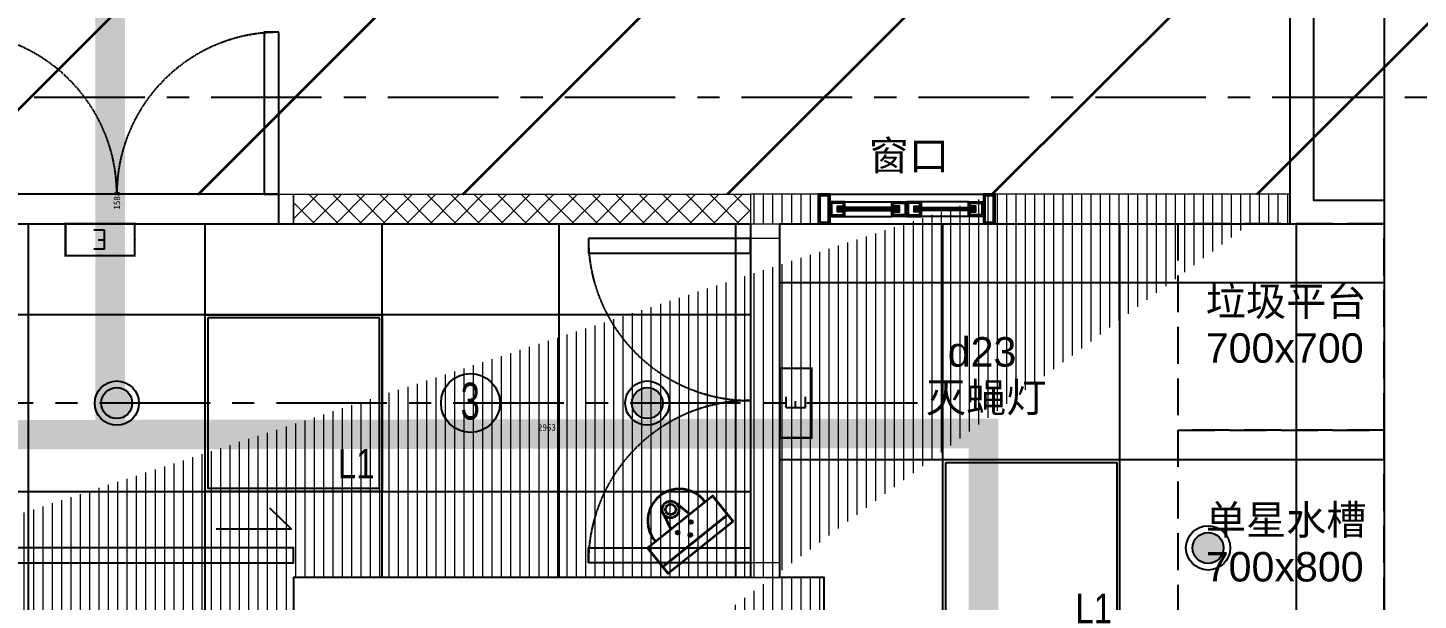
# Model space of a CAD drawing. Header units: millimetres. Extents: x -6033 to 120673, y -816267322945 to 90533.
# Drawn here: x 85578 to 90295, y 69513 to 71455 of the extents above; entities that cross this region are included whole.
import ezdxf
from ezdxf.enums import TextEntityAlignment as Align

# ---------------------------------------------------------------- set-up
doc = ezdxf.new("R2010")
doc.units = ezdxf.units.MM
for name, pattern in [('Hidden', [7.14375, 4.7625, -2.38125]), ('I-AR$0$CENTER', [2, 1.25, -0.25, 0.25, -0.25]), ('I-CEILING$0$CENTER', [2, 1.25, -0.25, 0.25, -0.25]), ('I-PLAN$0$ACAD_ISO02W100', [15, 12, -3]), ('I-PLAN$0$DASH', [0.35, 0.25, -0.1])]:
    doc.linetypes.add(name, pattern=pattern)
for name, color, linetype in [('I-AR$0$D-BASE-INTWALL', 1, 'Continuous'), ('I-AR$0$D-BASE-WALL', 4, 'Continuous'), ('I-CEILING$0$0-LIGHT-RC', 1, 'Continuous'), ('I-CEILING$0$0-LIGHT-TXT', 90, 'Continuous'), ('I-CEILING$0$EQUIP_喷头', 90, 'Continuous'), ('I-CEILING$0$I-GRID', 252, 'I-CEILING$0$CENTER'), ('I-CEILING$0$I-RCP', 2, 'Continuous'), ('I-CEILING$0$I-RCP-AIR', 64, 'Continuous'), ('I-CEILING$0$I-RCP-REF', 3, 'Continuous'), ('I-CEILING$0$RC-Hatch【天花填充】', 251, 'Continuous'), ('I-PLAN$0$I-PL-DOOR', 2, 'Continuous'), ('I-PLAN$0$I-PL-FURN', 1, 'I-PLAN$0$DASH'), ('I-PLAN$0$I—平面—门', 1, 'Continuous'), ('I-PLAN$0$L-ELEV-MARK', 253, 'Continuous'), ('RC-Text【天花文字】', 2, 'Continuous'), ('流线', 10, 'Continuous')]:
    doc.layers.add(name, color=color, linetype=linetype)
for name, color, linetype, lineweight in [('I-AR$0$GZET_COL_GRID_1-200_轴线', 8, 'I-AR$0$CENTER', 25), ('I-AR$0$I-SCOPE', 252, 'Continuous', 35), ('I-CEILING$0$_ACM-A-DETL', 7, 'Continuous', 9), ('I-CEILING$0$_ACM-E-EQMT-SECT', 3, 'Continuous', 35), ('I-PLAN$0$_ACM-A-WALL-HACH', 251, 'Continuous', 9), ('I-PLAN$0$I-PL-WALL-FHINISH', 73, 'Continuous', 13), ('I-PLAN$0$I-WALL', 6, 'Continuous', 13)]:
    doc.layers.add(name, color=color, linetype=linetype, lineweight=lineweight)
doc.styles.add('I-CEILING$0$1层应急疏散照明平面图$0$_TEL_DIM', font='SIMPLEX', dxfattribs={"width": 0.8, "height": 3.5, "bigfont": 'HZTXT'})
doc.styles.add('I-CEILING$0$_TEL_ATTDEF', font='GBENOR', dxfattribs={"width": 0.8, "height": 3, "bigfont": 'GBCBIG'})
doc.styles.add('I-CEILING$0$hztxt', font='ROS.shx', dxfattribs={"width": 0.7, "bigfont": 'HZTXT.shx'})
doc.styles.add('I-CEILING$0$I-CEILING$0$ar', font='arial.ttf', dxfattribs={"width": 0.8})
doc.styles.add('I-CEILING$0$黑体', font='simhei.ttf', dxfattribs={"height": 600})
doc.styles.add('I-PLAN$0$Arial', font='ARIALUNI.ttf')
doc.styles.add('文字', font='SimSun.ttf', dxfattribs={"width": 0.95})
pattern_1 = [(135.545657, (-1830, -52.47619), (-539.999994128, 530.00000522), [7.07139, -1477.92019]), (45, (-1840, -52.476), (20, 10), [7.00372, -21.28055]), (135.545657, (-1840, -52.47619), (-539.999994128, 530.00000522), [7.07139, -1477.92019]), (45, (-1850, -52.476), (20, 10), [7.00372, -21.28055])]

# ---------------------------------------------------------------- blocks, each defined once
blk = doc.blocks.new('I-AR$0$海龙_1211170131')
at = {"layer": 'I-AR$0$GZET_COL_GRID_1-200_轴线', "ltscale": 300}
blk.add_line((-2225, 70995), (116415, 70995), dxfattribs=at)
blk = doc.blocks.new('I-AR')
at = {"layer": 'I-AR$0$I-SCOPE'}
h = blk.add_hatch(dxfattribs=at)
h.set_pattern_fill('ANSI31', color=256, scale=200)
h.paths.add_polyline_path([(63300, 72640), (66630, 72640), (66630, 70889.4), (90600, 70890), (90600, 66390), (96650, 66390), (96650, 24876.4), (18340, 24876.4), (18340, 66390), (48090, 66390), (48090, 72640), (51400, 72640), (51400, 72649.9), (52869.5, 72649.9), (52869.5, 72640), (55240, 72640), (55240, 72790), (59460, 72790), (59460, 72640), (61830.5, 72640), (61830.5, 72649.9), (63300, 72649.9)], flags=16)
h.paths.add_polyline_path([(7330, 0), (7330, -1770), (11180, -1770), (11180, 0), (18450, 0), (18450, 2900), (27550, 2900), (27550, 18090), (37037.3, 18090), (37037.3, 17350), (96200, 17350), (96200, 18120), (114640, 18120), (114640, 84500), (0, 84500), (0, 0)])
at = {"layer": 'I-AR$0$D-BASE-INTWALL'}
blk.add_lwpolyline([(90180, 71650), (89860, 71650), (89860, 70790), (90180, 70790)], dxfattribs=at)
at = {"layer": 'I-AR$0$D-BASE-WALL'}
blk.add_line((90180, 73760), (90180, 66390), dxfattribs=at)
blk.add_lwpolyline([(90180, 71570), (89940, 71570), (89940, 70870), (90180, 70870)], dxfattribs=at)
at = {"layer": 'I-AR$0$GZET_COL_GRID_1-200_轴线'}
blk.add_blockref('I-AR$0$海龙_1211170131', (225, 225), dxfattribs=at)
blk = doc.blocks.new('I-PLAN$0$A$Cb0921e6b')
at = {"layer": 'I-PLAN$0$I-PL-WALL-FHINISH'}
for points in [[(0, 0), (50, 0), (50, 100), (0, 100)], [(1200, 0), (1150, 0), (1150, 100), (1200, 100)]]:
    blk.add_lwpolyline(points, close=True, dxfattribs=at)
at = {"layer": 'I-PLAN$0$I—平面—门'}
for points in [[(50, 650), (100, 650), (100, 100), (50, 100)], [(1150, 650), (1100, 650), (1100, 100), (1150, 100)]]:
    blk.add_lwpolyline(points, close=True, dxfattribs=at)
at = {"layer": 'I-PLAN$0$I—平面—门', "color": 252, "linetype": 'I-PLAN$0$DASH', "ltscale": 5}
for centre, start, end in [((50, 100), 0, 90), ((1150, 100), 90, 180)]:
    blk.add_arc(centre, 550, start, end, dxfattribs=at)
blk = doc.blocks.new('I-PLAN$0$K_0106232260')
at = {"layer": 'I-PLAN$0$I-PL-FURN', "linetype": 'ByBlock', "ltscale": 62}
h = blk.add_hatch(dxfattribs=at)
h.set_pattern_fill('玻璃截面', color=8, scale=10)
h.set_pattern_definition(pattern_1)
h.paths.add_polyline_path([(-224, -55), (-36, -55), (-35, -54), (-35, -46), (-36, -45), (-224, -45), (-225, -46), (-225, -54)])
h = blk.add_hatch(dxfattribs=at)
h.set_pattern_fill('玻璃截面', color=8, scale=10)
h.set_pattern_definition(pattern_1)
h.paths.add_polyline_path([(224, -55), (36, -55), (35, -54), (35, -46), (36, -45), (224, -45), (225, -46), (225, -54)])
at = {"layer": 'I-PLAN$0$I-PL-FURN', "color": 8, "linetype": 'ByBlock', "ltscale": 62}
for p, q in [((-260, 0), (260, 0)), ((-225, -55), (-230, -45)), ((-230, -55), (-225, -45)), ((-225, -46), (-35, -46)), ((-210, -25), (-50, -25)), ((-30, -55), (-35, -45)), ((-35, -55), (-30, -45)), ((30, -55), (35, -45)), ((35, -55), (30, -45)), ((225, -46), (35, -46)), ((210, -25), (50, -25)), ((225, -55), (230, -45)), ((230, -55), (225, -45)), ((-225, -54), (-35, -54)), ((-210, -75), (-50, -75)), ((225, -54), (35, -54)), ((210, -75), (50, -75)), ((-260, -100), (260, -100))]:
    blk.add_line(p, q, dxfattribs=at)
for points in [[(-300, -100), (-260, -100), (-260, 0), (-300, 0)], [(-295, -95), (-265, -95), (-265, -5), (-295, -5)], [(-260, -75), (-210, -75), (-210, -55), (-230, -55), (-230, -45), (-210, -45), (-210, -25), (-260, -25)], [(-255, -70), (-215, -70), (-215, -60), (-235, -60), (-235, -40), (-215, -40), (-215, -30), (-255, -30)], [(-230, -55), (-225, -55), (-225, -45), (-230, -45)], [(-224, -55), (-36, -55), (-35, -54), (-35, -46), (-36, -45), (-224, -45), (-225, -46), (-225, -54)], [(0, -75), (-50, -75), (-50, -55), (-30, -55), (-30, -45), (-50, -45), (-50, -25), (0, -25)], [(-5, -70), (-45, -70), (-45, -60), (-25, -60), (-25, -40), (-45, -40), (-45, -30), (-5, -30)], [(-30, -55), (-35, -55), (-35, -45), (-30, -45)], [(0, -75), (50, -75), (50, -55), (30, -55), (30, -45), (50, -45), (50, -25), (0, -25)], [(5, -70), (45, -70), (45, -60), (25, -60), (25, -40), (45, -40), (45, -30), (5, -30)], [(30, -55), (35, -55), (35, -45), (30, -45)], [(224, -55), (36, -55), (35, -54), (35, -46), (36, -45), (224, -45), (225, -46), (225, -54)], [(260, -75), (210, -75), (210, -55), (230, -55), (230, -45), (210, -45), (210, -25), (260, -25)], [(255, -70), (215, -70), (215, -60), (235, -60), (235, -40), (215, -40), (215, -30), (255, -30)], [(230, -55), (225, -55), (225, -45), (230, -45)], [(260, -100), (300, -100), (300, 0), (260, 0)], [(265, -95), (295, -95), (295, -5), (265, -5)]]:
    blk.add_lwpolyline(points, close=True, dxfattribs=at)
blk = doc.blocks.new('I-PLAN')
at = {"layer": 'I-PLAN$0$_ACM-A-WALL-HACH'}
h = blk.add_hatch(dxfattribs=at)
h.set_pattern_fill('ANSI31', color=256, scale=10, angle=45)
h.paths.add_polyline_path([(88260, 70790), (88260, 70890), (88030, 70890), (88030, 70790), (88230, 70790)], flags=17)
h.paths.add_polyline_path([(79671.5, 69390), (78155, 69390), (78155, 68990), (77955, 68990), (77955, 69590), (79671.5, 69590)], flags=17)
h.paths.add_polyline_path([(80271.5, 69390), (80271.5, 69590), (80780, 69590), (80780, 68990), (80580, 68990), (80580, 69390)], flags=17)
h.paths.add_polyline_path([(74580, 69590), (73930, 69590), (73930, 69390), (74580, 69390)])
h.paths.add_polyline_path([(68780, 69590), (69430, 69590), (69430, 69390), (68780, 69390)])
h.paths.add_polyline_path([(87280, 66490), (87480, 66490), (87480, 66390), (87280, 66390)])
h.paths.add_polyline_path([(82180, 68990), (82180, 69390), (84230, 69390), (84230, 66490), (84430, 66490), (84430, 69390), (85280, 69390), (85280, 69590), (81980, 69590), (81980, 68990)])
h.paths.add_polyline_path([(87480, 67390), (87480, 69390), (88280, 69390), (88280, 69590), (88080, 69590), (86480, 69590), (86480, 69390), (87280, 69390), (87280, 67390)], flags=17)
h.paths.add_polyline_path([(72130, 68170), (72130, 66490), (72330, 66490), (72330, 67870), (73130, 67870), (73130, 68070), (72330, 68070), (72330, 68170)])
h.paths.add_polyline_path([(71230, 68170), (71230, 66390), (71030, 66390), (71030, 67870), (70230, 67870), (70230, 68070), (71030, 68070), (71030, 68170)])
h.paths.add_polyline_path([(72130, 69070), (72330, 69070), (72330, 69390), (73030, 69390), (73030, 69590), (72130, 69590)])
h.paths.add_polyline_path([(71230, 69070), (71030, 69070), (71030, 69390), (70330, 69390), (70330, 69590), (71230, 69590)])
h.paths.add_polyline_path([(67800, 69490), (67830, 69490), (67830, 69590), (67800, 69590)], flags=17)
h.paths.add_polyline_path([(76755, 69590), (75180, 69590), (75180, 69390), (75330, 69390), (75330, 66390), (75530, 66390), (75530, 69390), (76555, 69390), (76555, 68990), (76755, 68990)])
h.paths.add_polyline_path([(68180, 69590), (68180, 69390), (68030, 69390), (68030, 66520), (67780, 66520), (67780, 66390), (67400, 66390), (67400, 66720), (67830, 66720), (67830, 69590)])
edge = h.paths.add_edge_path()
edge.add_line((89860, 70890), (88860, 70890))
edge.add_line((75530, 66520), (84230, 66520))
edge.add_line((75530, 66720), (84230, 66720))
h = blk.add_hatch(dxfattribs=at)
h.set_pattern_fill('多孔材料', color=256, scale=20, pattern_type=2)
h.set_pattern_definition([(45, (205307.41, 63794.31), (-40.00004, 40.00004), []), (135, (205307.41, 63794.31), (-40.00004, -40.00004), [])])
h.paths.add_polyline_path([(88030, 70790), (86480, 70790), (86480, 70890), (88030, 70890)])
h = blk.add_hatch(dxfattribs=at)
h.set_pattern_fill('ANSI31', color=256, scale=10, angle=45)
edge = h.paths.add_edge_path()
edge.add_line((89860, 70890), (88860, 70890))
edge.add_line((88860, 70890), (88860, 70790))
edge.add_line((88860, 70790), (89860, 70790))
edge.add_line((89860, 70790), (89860, 70890))
at = {"layer": 'I-PLAN$0$I-PL-DOOR'}
blk.add_lwpolyline([(86217, 69755.1), (86471.7, 69755.1), (86399.8, 69824.6)], dxfattribs=at)
blk.add_lwpolyline([(85280, 69640), (86480, 69640), (86480, 69690), (85280, 69690)], close=True, dxfattribs=at)
at = {"layer": 'I-PLAN$0$I-PL-FURN', "ltscale": 500}
for points in [[(89480, 70790), (89480, 70090), (90180, 70090), (90180, 70790)], [(89480, 70090), (89480, 69290), (90180, 69290), (90180, 70090)]]:
    blk.add_lwpolyline(points, close=True, dxfattribs=at)
at = {"layer": 'I-PLAN$0$I-WALL'}
for points in [[(88030, 70790), (86480, 70790), (86480, 70890), (88030, 70890)], [(87480, 67390), (87480, 69390), (88280, 69390), (88280, 69590), (88080, 69590), (88080, 69590), (86480, 69590), (86480, 69390), (87280, 69390), (87280, 67390)]]:
    blk.add_lwpolyline(points, close=True, dxfattribs=at)
for points in [[(88260, 70790), (88260, 70890), (88030, 70890), (88030, 70790), (88230, 70790), (88230, 70790), (88260, 70790)], [(89860, 70890), (88860, 70890), (88860, 70790), (89860, 70790), (89860, 70890)]]:
    blk.add_lwpolyline(points, dxfattribs=at)
at = {"layer": 'I-PLAN$0$I-PL-FURN', "linetype": 'ByBlock'}
blk.add_blockref('I-PLAN$0$K_0106232260', (88560, 70890), dxfattribs=at)
at = {"layer": 'I-PLAN$0$L-ELEV-MARK'}
blk.add_blockref('I-PLAN$0$A$Cb0921e6b', (85280, 70790), dxfattribs=at)
at = {"layer": 'I-PLAN$0$L-ELEV-MARK', "rotation": 90}
blk.add_blockref('I-PLAN$0$A$Cb0921e6b', (88130, 69590), dxfattribs=at)
at = {"layer": 'I-PLAN$0$I-PL-FURN', "linetype": 'I-PLAN$0$ACAD_ISO02W100', "char_height": 100, "attachment_point": 1, "style": 'I-PLAN$0$Arial'}
for s, insert, width in [('{\\fArial Unicode MS|b0|i0|c134|p34;窗口}', (88431.2, 71071.8), 151170.167), ('{\\fArial Unicode MS|b0|i0|c134|p34;垃圾平台}', (89574.5, 70577.7), 151170.167), ('{\\fArial Unicode MS|b0|i0|c134|p34;d23\\P}', (88699.2, 70405.3), 302840.333), ('{\\fArial Unicode MS|b0|i0|c134|p34;700x700}', (89574.5, 70418.5), 151170.167), ('灭蝇灯', (88624.8, 70250.7), 151170.167), ('{\\fArial Unicode MS|b0|i0|c134|p34;单星水槽}', (89574.5, 69835.3), 151170.167), ('{\\fArial Unicode MS|b0|i0|c134|p34;700x800}', (89574.5, 69676.2), 151170.167)]:
    blk.add_mtext(s, dxfattribs=dict(at, insert=insert, width=width))
blk = doc.blocks.new('I-CEILING$0$A$C9c5a774d')
at = {"layer": 'I-CEILING$0$0-LIGHT-RC'}
for points in [[(0, 600), (600, 600), (600, 0), (0, 0)], [(10, 590), (590, 590), (590, 10), (10, 10)]]:
    blk.add_lwpolyline(points, close=True, dxfattribs=at)
at = {"layer": 'I-CEILING$0$0-LIGHT-TXT', "style": 'I-CEILING$0$I-CEILING$0$ar', "width": 0.8}
blk.add_text('L1', height=100, dxfattribs=at).set_placement((449.9, 44.6))
blk = doc.blocks.new('*U498')
blk.add_blockref('I-CEILING$0$A$C9c5a774d', (-300, -300))
blk = doc.blocks.new('*U499')
at = {"layer": 'I-CEILING$0$I-RCP', "color": 0, "linetype": 'ByBlock', "lineweight": -2, "transparency": 16777216}
blk.add_blockref('*U498', (16800, 0), dxfattribs=at)
blk = doc.blocks.new('I-CEILING$0$A$C81734cc7')
at = {"layer": 'I-CEILING$0$_ACM-A-DETL'}
h = blk.add_hatch(color=256, dxfattribs=at)
edge = h.paths.add_edge_path()
edge.add_arc((0, 0), 52.5, 0, 360)
for radius in [75, 52.5]:
    blk.add_circle((0, 0), radius)
blk = doc.blocks.new('I-CEILING$0$$equip_U$00000441(DESKTOP-CO1PE1H)')
blk.add_circle((0, 0), 0.4)
at = {"color": 1, "style": 'I-CEILING$0$hztxt', "width": 0.7}
blk.add_text('3', height=0.5, dxfattribs=at).set_placement((-0.003, 0.027), align=Align.MIDDLE)
blk = doc.blocks.new('I-CEILING$0$1层应急疏散照明平面图$0$$equip$00002534')
for p, q in [((-0.72, 0.66), (-0.72, 0)), ((0.72, 0.66), (-0.72, 0.66)), ((0.72, 0), (0.72, 0.66)), ((-0.72, 0), (0.72, 0))]:
    blk.add_line(p, q)
at = {"const_width": 0.04}
blk.add_lwpolyline([(-0.72, 0.66), (-0.72, 0), (0.72, 0), (0.72, 0.66), (-0.72, 0.66), (-0.72, 0)], dxfattribs=at)
for p in [(0, 0.66), (-0.72, 0.33), (0.72, 0.33), (0, 0)]:
    blk.add_point(p)
at = {"color": 7, "style": 'I-CEILING$0$1层应急疏散照明平面图$0$_TEL_DIM'}
blk.add_attdef('$TEXT$', text='', height=0.4, dxfattribs=at).set_placement((0, 0.33), align=Align.MIDDLE_CENTER)
at = {"color": 7, "style": 'I-CEILING$0$1层应急疏散照明平面图$0$_TEL_DIM', "flags": 1}
blk.add_attdef('A', text='', height=0.00002, dxfattribs=at).set_placement((0, 0), align=Align.MIDDLE_CENTER)
blk = doc.blocks.new('I-CEILING$0$彩色半球摄像机')
for points in [[(-3.5, 14.8, 1), (7.2, 14.8, 1)], [(-32.5, -18.6, 1), (-21.8, -18.5, 1)], [(25.5, -18.6, 1), (36.2, -18.5, 1)]]:
    blk.add_hatch(color=256).paths.add_polyline_path(points)
for p, q in [((-139.3, 40.6), (142.9, 40.6)), ((-27.5, -100.9), (-40.5, -42)), ((28.2, -100.9), (41.2, -42))]:
    blk.add_line(p, q)
blk.add_lwpolyline([(-139.3, 69.8), (142.9, 69.8), (142.9, -42), (-139.3, -42)], close=True)
for centre, radius in [((1.8, 14.8), 5.37), ((-27.2, -18.5), 5.37), ((30.8, -18.5), 5.37), ((0.3, -94.7), 28.5), ((0.3, -94.7), 17.8)]:
    blk.add_circle(centre, radius)
blk.add_arc((0.3, -46.1), 107.7, 177.807, 2.193)
blk = doc.blocks.new('I-CEILING')
at = {"layer": 'I-CEILING$0$RC-Hatch【天花填充】'}
h = blk.add_hatch(dxfattribs=at)
h.set_pattern_fill('_USER', color=256, scale=600, double=1, pattern_type=0)
h.set_pattern_definition([(0, (81980, 70481.47), (0, 600), []), (90, (81980, 70481.47), (-600, 4e-14), [])])
h.paths.add_polyline_path([(84430, 69390), (85280, 69390), (85280, 69590), (81980, 69590), (81980, 69090), (80780, 69090), (80780, 69590), (77955, 69590), (77955, 69090), (76755, 69090), (76755, 69590), (66630, 69590), (66630, 70790), (88030, 70790), (88030, 69590), (86480, 69590), (86480, 69390), (87280, 69390), (87280, 66390), (85430, 66390), (85430, 66490), (84430, 66490)])
h = blk.add_hatch(dxfattribs=at)
h.set_pattern_fill('_USER', color=256, scale=600, double=1, pattern_type=0)
h.set_pattern_definition([(0, (88682.5, 69390), (0, 600), []), (90, (88682.5, 69390), (-600, 4e-14), [])])
h.paths.add_polyline_path([(89390, 66390), (87480, 66390), (87480, 69390), (88280, 69390), (88280, 69590), (88130, 69590), (88130, 70790), (90180, 70790), (90180, 66490), (89390, 66490)])
at = {"layer": 'I-CEILING$0$I-GRID', "ltscale": 300}
blk.add_lwpolyline([(88596.6, 70181.5), (66425.5, 70181.5)], dxfattribs=at)
at = {"layer": 'I-CEILING$0$I-RCP'}
blk.add_lwpolyline([(86430, 70890), (85330, 70890), (85330, 70790), (86430, 70790)], close=True, dxfattribs=at)
blk.add_lwpolyline([(84430, 69390), (85280, 69390), (85280, 69590), (81980, 69590), (81980, 69090), (80780, 69090), (80780, 69590), (77955, 69590), (77955, 69090), (76755, 69090), (76755, 69590), (66630, 69590), (66630, 70790), (88030, 70790), (88030, 69590), (86480, 69590), (86480, 69390), (87280, 69390), (87280, 66390), (85430, 66390), (85430, 66490), (84430, 66490), (84430, 69390)], dxfattribs=at)
blk.add_blockref('I-CEILING$0$A$C9c5a774d', (88682.5, 69390))
at = {"layer": 'I-CEILING$0$EQUIP_喷头'}
for p in [(85880, 70181.5), (87680, 70181.5), (89582.5, 69690)]:
    blk.add_blockref('I-CEILING$0$A$C81734cc7', p, dxfattribs=at)
at = {"layer": 'I-CEILING$0$I-RCP'}
blk.add_blockref('*U499', (69680, 70181.5), dxfattribs=at)
at = {"layer": 'I-CEILING$0$I-RCP-REF', "linetype": 'Continuous'}
ref = blk.add_blockref('I-CEILING$0$1层应急疏散照明平面图$0$$equip$00002534', (85823.3, 70682.1), dxfattribs=dict(at, xscale=163.5000000000001, yscale=163.5000000000001, zscale=163.5000000000001))
ref.add_attrib('$TEXT$', 'E', dxfattribs={"layer": 'I-CEILING$0$0-LIGHT-RC', "color": 7, "height": 65.4, "rotation": 180, "style": 'I-CEILING$0$1层应急疏散照明平面图$0$_TEL_DIM'}).set_placement((85823.3, 70736), align=Align.MIDDLE_CENTER)
ref = blk.add_blockref('I-CEILING$0$1层应急疏散照明平面图$0$$equip$00002534', (88130, 70181.5), dxfattribs=dict(at, xscale=163.5000000000001, yscale=163.5000000000001, zscale=163.5000000000001, rotation=270))
ref.add_attrib('$TEXT$', 'E', dxfattribs={"layer": 'I-CEILING$0$0-LIGHT-RC', "color": 7, "height": 65.4, "rotation": 90, "style": 'I-CEILING$0$1层应急疏散照明平面图$0$_TEL_DIM'}).set_placement((88184, 70181.5), align=Align.MIDDLE_CENTER)
at = {"layer": 'I-CEILING$0$I-RCP-REF', "color": 1, "linetype": 'Continuous'}
ref = blk.add_blockref('I-CEILING$0$$equip_U$00000441(DESKTOP-CO1PE1H)', (87080, 70181.5), dxfattribs=dict(at, xscale=249.9999999999999, yscale=249.9999999999999, zscale=249.9999999999999))
ref.add_attrib('$TEXT$', 'REMARK', dxfattribs={"layer": 'I-CEILING$0$0-LIGHT-RC', "color": 7, "height": 0.005, "style": 'I-CEILING$0$_TEL_ATTDEF'}).set_placement((87080, 70181.5), align=Align.MIDDLE_CENTER)
at = {"layer": 'I-CEILING$0$I-RCP-AIR', "style": 'I-CEILING$0$黑体'}
for tag, p in [('R', (61966.4, 71748.9)), ('R', (61966.4, 66925.2)), ('R', (51736.1, 63924.8)), ('R', (62976.1, 63924.8)), ('S', (56433.6, 63065))]:
    blk.add_attdef(tag, text='', height=100, dxfattribs=at).set_placement(p, align=Align.MIDDLE_CENTER)
at = {"layer": 'I-CEILING$0$_ACM-E-EQMT-SECT', "rotation": 218.7470640975275}
blk.add_blockref('I-CEILING$0$彩色半球摄像机', (87818.4, 69746.8), dxfattribs=at)
at = {"layer": 'I-CEILING$0$I-RCP'}
blk.add_lwpolyline([(89390, 66390), (87480, 66390), (87480, 69390), (88280, 69390), (88280, 69590), (88130, 69590), (88130, 70790), (90180, 70790), (90180, 66490), (89390, 66490)], close=True, dxfattribs=at)

msp = doc.modelspace()

# ---------------------------------------------------------------- linework, layer by layer
at = {"layer": '流线', "color": 3, "linetype": 'Hidden', "ltscale": 100, "const_width": 100}
msp.add_lwpolyline([(92040, 77056.4), (85857.7, 71662.9), (85857.7, 70074.6), (88820.7, 70078.3), (88820.7, 66892.8), (87017.5, 66834.7), (85322.1, 68738.1)], dxfattribs=at)

# ---------------------------------------------------------------- block references
for name in ['I-AR', 'I-PLAN']:
    msp.add_blockref(name, (0, 0))

# ---------------------------------------------------------------- next in the draw order: block references
msp.add_blockref('I-CEILING', (0, 0))

# ---------------------------------------------------------------- next in the draw order: linework, layer by layer
at = {"layer": '流线', "color": 2, "linetype": 'Hidden', "ltscale": 100, "const_width": 100}
msp.add_lwpolyline([(85857.7, 70074.6), (81327.6, 70074.6)], dxfattribs=at)

# ---------------------------------------------------------------- next in the draw order: texts
at = {"layer": 'RC-Text【天花文字】', "style": '文字'}
for s, rotation, p in [('1588', 90, (85880.2, 70868.7)), ('2963', 0.0717, (87339.2, 70098.9))]:
    msp.add_text(s, height=22.5, rotation=rotation, dxfattribs=at).set_placement(p, align=Align.MIDDLE)

doc.saveas('drawing.dxf')
